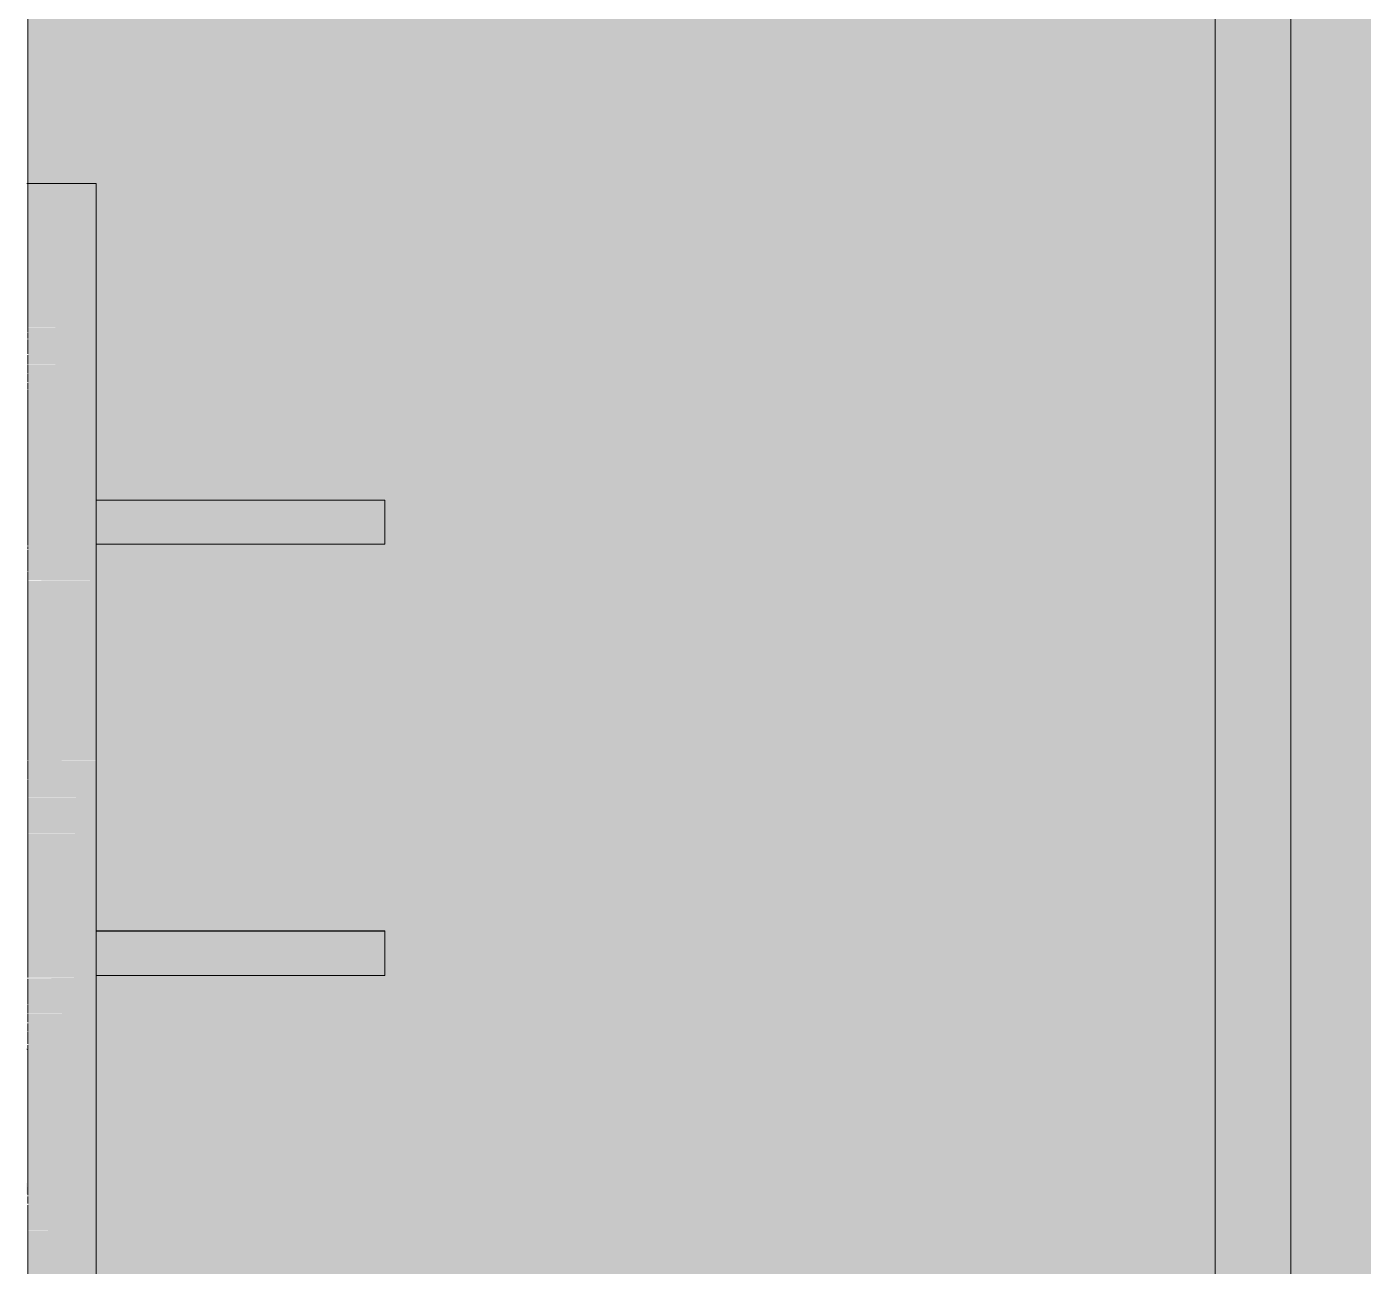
# Model space of a CAD drawing. Header units: millimetres. Extents: x 855 to 84199, y -1987 to 21700.
# Drawn here: x 29187.7 to 29558, y 1940 to 2283.4 of the extents above; entities that cross this region are included whole.
import ezdxf

# ---------------------------------------------------------------- set-up
doc = ezdxf.new("R2010")
doc.units = ezdxf.units.MM
for name, color, linetype, lineweight in [('A-GLAZ', 7, 'Continuous', 9), ('A-WALL-PATT', 7, 'Continuous', 9), ('I-WALL', 7, 'Continuous', 9)]:
    doc.layers.add(name, color=color, linetype=linetype, lineweight=lineweight)
for name, color, linetype, lineweight, true_color in [('I-FURN-10', 7, 'Continuous', 9, 0x888888), ('I-FURN-11', 7, 'Continuous', 9, 0x7f7f7f), ('I-FURN-12', 7, 'Continuous', 9, 0x838383), ('I-FURN-13', 7, 'Continuous', 9, 0x858585), ('I-FURN-2', 7, 'Continuous', 9, 0x949494), ('I-FURN-4', 7, 'Continuous', 9, 0x9e9e9e), ('I-FURN-5', 7, 'Continuous', 9, 0x818181), ('I-FURN-6', 9, 'Continuous', 9, 0x808080), ('I-FURN-7', 7, 'Continuous', 9, 0xc0c0c0), ('I-FURN-8', 7, 'Continuous', 9, 0xacacac), ('I-FURN-9', 7, 'Continuous', 9, 0x8d8d8d)]:
    doc.layers.add(name, color=color, linetype=linetype, lineweight=lineweight, true_color=true_color)
doc.layers.add('I-FURN-3', color=7, linetype='Continuous', lineweight=9, true_color=0x7f7f7f, transparency=0.7)

# ---------------------------------------------------------------- blocks, each defined once
blk = doc.blocks.new('120_Окно_СКБ_2Ст_Фрамуга сверху - 120_Окно_СКБ_2Ст_2300х2500_h_ ДОО-23103760-Развертка 1_60-1')
at = {"layer": 'A-GLAZ'}
h = blk.add_hatch(color=256, dxfattribs=at)
h.paths.add_polyline_path([(102110.93, 500), (103429, 500), (103429, 2980), (101171, 2980), (101171, 500), (102035.04, 500)])
h.paths.add_polyline_path([(103380, 550), (102870, 550), (102870, 2080), (103400, 2080), (103400, 550)])
h.paths.add_polyline_path([(102035.04, 550), (101200, 550), (101200, 2080), (102840, 2080), (102840, 550), (102342.86, 550)])
h.paths.add_polyline_path([(101223.14, 2130), (101220, 2130), (101220, 2930), (103380, 2930), (103380, 2130), (101427.88, 2130)])
blk.add_line((101150, 500), (101150, 3000), dxfattribs=at)
blk = doc.blocks.new('Бизиборд лего - бизиборд 1_21б-32328682-Развертка 1_60-1')
at = {"layer": 'I-FURN-3'}
h = blk.add_hatch(color=256, dxfattribs=at)
h.paths.add_polyline_path([(100840, 500), (100840, 540), (100821, 540), (100821, 500)])
h.paths.add_polyline_path([(100821, 560), (100840, 560), (100840, 600), (100821, 600), (100821, 563.03)])
h.paths.add_polyline_path([(100821, 620), (100840, 620), (100840, 660), (100821, 660), (100821, 627.41)])
h.paths.add_polyline_path([(100821, 680), (100840, 680), (100840, 720), (100821, 719.96), (100821, 683.75)])
h.paths.add_polyline_path([(100823.69, 740), (100840, 740.08), (100840, 780), (100821, 780), (100821, 740), (100823.1, 740)])
h.paths.add_polyline_path([(100824.29, 800), (100840, 800), (100840, 840), (100821, 840), (100821, 800), (100823.1, 800)])
h.paths.add_polyline_path([(100825.47, 860), (100840, 860.19), (100840, 900), (100821, 900), (100821, 860), (100824.29, 860)])
h.paths.add_polyline_path([(100825.47, 920), (100840, 920), (100840, 960), (100821, 960), (100821, 920)])
h.paths.add_polyline_path([(100821, 980), (100840, 980), (100840, 1020), (100821, 1020), (100821, 981.52)])
h.paths.add_polyline_path([(100821, 1040), (100840, 1040), (100840, 1120), (100821, 1120), (100821, 1041.88)])
h.paths.add_polyline_path([(100821, 1140), (100840, 1140), (100840, 1180), (100821, 1180), (100821, 1140.47)])
h.paths.add_polyline_path([(100821, 1200), (100840, 1200), (100840, 1240), (100821, 1240), (100821, 1206.87)])
h.paths.add_polyline_path([(100821, 1260), (100840, 1260), (100840, 1300), (100821, 1300), (100821, 1263.21)])
h.paths.add_polyline_path([(100840, 1320), (100840, 1360), (100821, 1359.78), (100821, 1320), (100839.7, 1320)])
h.paths.add_polyline_path([(100825.47, 1380), (100840, 1380), (100840, 1420), (100821, 1420), (100821, 1380)])
h.paths.add_polyline_path([(100823.1, 1440), (100840, 1440.26), (100840, 1480), (100821, 1480), (100821, 1440), (100822.51, 1440)])
h.paths.add_polyline_path([(100821, 1500), (100840, 1500), (100840, 1540), (100821, 1540), (100821, 1500.62)])
h.paths.add_polyline_path([(100821, 1560), (100840, 1560), (100840, 1600), (100821, 1600), (100821, 1560.98)])
h.paths.add_polyline_path([(100821, 1620), (100840, 1620), (100840, 1700), (100821, 1699.81), (100821, 1621.34)])
h.paths.add_polyline_path([(100821, 1720), (100840, 1720), (100840, 1760), (100821, 1760), (100821, 1721.94)])
h.paths.add_polyline_path([(100821, 1780), (100840, 1780), (100840, 1820), (100821, 1820), (100821, 1782.3)])
h.paths.add_polyline_path([(100821, 1840), (100840, 1840.28), (100840, 1880), (100821, 1880), (100821, 1842.66)])
h.paths.add_polyline_path([(100839.7, 1900), (100840, 1900), (100840, 1940), (100821, 1940), (100821, 1900)])
h.paths.add_polyline_path([(100830.21, 1960), (100840, 1960), (100840, 2000), (100821, 2000), (100821, 1960), (100827.84, 1960)])
h.paths.add_polyline_path([(100821, 2020), (100840, 2020), (100840, 2060), (100821, 2059.96), (100821, 2027.77)])
h.paths.add_polyline_path([(100825.47, 2080), (100840, 2080.08), (100840, 2120), (100821, 2120), (100821, 2080), (100823.1, 2080)])
h.paths.add_polyline_path([(100821, 2140), (100840, 2140.02), (100840, 2180), (100821, 2180), (100821, 2140.44)])
h.paths.add_polyline_path([(100821, 2200), (100840, 2200), (100840, 2240), (100821, 2240), (100821, 2200.8)])
for points in [[(100821, 2190), (100840, 2190), (100840, 2200), (100821, 2199.98), (100821, 2190.74)], [(100821, 2180), (100840, 2180), (100840, 2190), (100821, 2189.87), (100821, 2180.32)], [(100896.62, 2140.02), (100920, 2140.02), (100920, 2152.21), (100840, 2152.21), (100840, 2140.02), (100858.68, 2140.02)], [(100821, 2130), (100840, 2130), (100840, 2140), (100821, 2139.98), (100821, 2132.39)], [(100821, 2120), (100840, 2120), (100840, 2130), (100821, 2129.87), (100821, 2120.32)], [(100821, 2070), (100840, 2070), (100840, 2080), (100821, 2079.98), (100821, 2072.03)], [(100831.4, 2060), (100840, 2060), (100840, 2070), (100821, 2069.87), (100821, 2060), (100830.81, 2060)], [(100840, 2020.58), (100920, 2020.58), (100920, 2032.83), (100840, 2032.83), (100840, 2027.77)], [(100821, 2010), (100840, 2010), (100840, 2020), (100821, 2019.72), (100821, 2011.67)], [(100821, 2000), (100840, 2000), (100840, 2010), (100821, 2009.87), (100821, 2000.32)], [(100820.73, 2000), (100821, 2000), (100820.73, 2000.33)], [(100821, 1950), (100840, 1950), (100840, 1960), (100821, 1959.98), (100821, 1951.31)], [(100821, 1940), (100840, 1940), (100840, 1950), (100821, 1949.87), (100821, 1940.32)]]:
    blk.add_hatch(color=256, dxfattribs=at).paths.add_polyline_path(points)
h = blk.add_hatch(color=256, dxfattribs=at)
h.paths.add_polyline_path([(100820.73, 500), (100821, 500), (100820.73, 514.74)])
h.paths.add_polyline_path([(100820.73, 560), (100821, 560), (100820.73, 563.03)])
h.paths.add_polyline_path([(100820.73, 620), (100821, 620), (100820.73, 627.41)])
h.paths.add_polyline_path([(100820.73, 740), (100821, 740.08), (100820.73, 740.08)])
h.paths.add_polyline_path([(100820.73, 800), (100821, 800), (100820.73, 800.44)])
h.paths.add_polyline_path([(100820.73, 860), (100821, 860), (100820.73, 860.8)])
h.paths.add_polyline_path([(100820.73, 920), (100821, 920), (100820.73, 925.19)])
h.paths.add_polyline_path([(100820.73, 1040), (100821, 1040), (100820.73, 1041.88)])
h.paths.add_polyline_path([(100820.73, 1140), (100821, 1140), (100820.73, 1140.47)])
h.paths.add_polyline_path([(100820.73, 1200), (100821, 1200), (100820.73, 1206.87)])
h.paths.add_polyline_path([(100820.73, 1260), (100821, 1260), (100820.73, 1263.21)])
h.paths.add_polyline_path([(100820.73, 1560), (100821, 1560), (100820.73, 1560.98)])
h.paths.add_polyline_path([(100820.73, 1620), (100821, 1620), (100820.73, 1621.34)])
h.paths.add_polyline_path([(100820.73, 1780), (100821, 1780), (100820.73, 1782.3)])
h.paths.add_polyline_path([(100820.73, 1840), (100821, 1840), (100820.73, 1842.66)])
h.paths.add_polyline_path([(100820.73, 1900), (100821, 1900), (100820.73, 1915.1)])
h.paths.add_polyline_path([(100820.73, 1960), (100821, 1960), (100820.73, 1963.38)])
h.paths.add_polyline_path([(100820.73, 2080), (100821, 2080.08), (100820.73, 2080.08)])
at = {"layer": 'I-FURN-10'}
for p, q in [((100821, 2240), (100840, 2240)), ((100840, 2240), (100821, 2240)), ((100840, 2200), (100840, 2240)), ((100840, 2200), (100840, 2240)), ((100840, 2190), (100840, 2197.07)), ((100840, 2197.07), (100840, 2190)), ((100840, 2190), (100840, 2190)), ((100840, 2152.21), (100840, 2180)), ((100840, 2152.21), (100840, 2180)), ((100840, 2140.02), (100840, 2152.21)), ((100840, 2140.02), (100840, 2152.21)), ((100840, 2130), (100840, 2130)), ((100840, 2130), (100840, 2130)), ((100840, 2080.08), (100840, 2120)), ((100840, 2080.08), (100840, 2120)), ((100840, 2070), (100840, 2070)), ((100840, 2070), (100840, 2070)), ((100840, 2032.94), (100840, 2059.96)), ((100840, 2032.94), (100840, 2059.96)), ((100840, 2020.58), (100840, 2032.94)), ((100840, 2020.58), (100840, 2032.94)), ((100840, 2020.58), (100840, 2032.94)), ((100840, 2020), (100840, 2020.58)), ((100840, 2020), (100840, 2020.58)), ((100840, 2010), (100840, 2017.07)), ((100840, 2017.07), (100840, 2010)), ((100840, 2010), (100840, 2010)), ((100840, 1960), (100840, 2000)), ((100840, 1960), (100840, 2000)), ((100840, 1950), (100840, 1950)), ((100840, 1950), (100840, 1950))]:
    blk.add_line(p, q, dxfattribs=at)
at = {"layer": 'I-FURN-11'}
for p, q in [((100840, 2198.79), (100840, 2200)), ((100840, 2198.79), (100840, 2200)), ((100840, 2198.79), (100840, 2200)), ((100840, 2198.79), (100840, 2200)), ((100840, 2198.79), (100840, 2200)), ((100840, 2198.79), (100840, 2200)), ((100840, 2198.79), (100840, 2200)), ((100840, 2200), (100840, 2199.66)), ((100840, 2199.66), (100840, 2200)), ((100840, 2198.79), (100840, 2200)), ((100840, 2199.66), (100840, 2190)), ((100840, 2190), (100840, 2199.66)), ((100840, 2190), (100840, 2199.66)), ((100840, 2199.66), (100840, 2190)), ((100840, 2199.66), (100840, 2190)), ((100840, 2198.66), (100840, 2199.66)), ((100840, 2190), (100840, 2199.66)), ((100840, 2199.66), (100840, 2192.59)), ((100840, 2199.66), (100840, 2198.66)), ((100840, 2197.07), (100840, 2199.66)), ((100840, 2190), (100840, 2199.66)), ((100840, 2199.66), (100840, 2190)), ((100840, 2199.66), (100840, 2190)), ((100840, 2190), (100840, 2199.66)), ((100840, 2192.75), (100840, 2198.66)), ((100840, 2192.75), (100840, 2198.66)), ((100840, 2190), (100840, 2198.66)), ((100840, 2192.75), (100840, 2198.66)), ((100840, 2192.75), (100840, 2198.66)), ((100840, 2198.66), (100840, 2190)), ((100840, 2190), (100840, 2198.66)), ((100840, 2192.75), (100840, 2198.66)), ((100840, 2190), (100840, 2198.66)), ((100840, 2198.66), (100840, 2192.59)), ((100840, 2190), (100840, 2198.66)), ((100840, 2198.66), (100840, 2192.59)), ((100840, 2198.66), (100840, 2192.59)), ((100840, 2190), (100840, 2198.66)), ((100840, 2192.75), (100840, 2198.66)), ((100840, 2192.75), (100840, 2198.66)), ((100840, 2198.66), (100840, 2197.07)), ((100840, 2192.75), (100840, 2198.66)), ((100840, 2197.07), (100840, 2190)), ((100840, 2190), (100840, 2197.07)), ((100840, 2197.07), (100840, 2192.59)), ((100840, 2195), (100840, 2197.07)), ((100840, 2190), (100840, 2195)), ((100840, 2182.93), (100840, 2192.59)), ((100840, 2190), (100840, 2192.59)), ((100840, 2192.59), (100840, 2190)), ((100840, 2182.93), (100840, 2192.59)), ((100840, 2190), (100840, 2192.59)), ((100840, 2192.59), (100840, 2190)), ((100840, 2182.93), (100840, 2192.59)), ((100840, 2182.93), (100840, 2192.59)), ((100840, 2192.59), (100840, 2190)), ((100840, 2192.59), (100840, 2190)), ((100840, 2190), (100840, 2192.59)), ((100840, 2182.93), (100840, 2192.59)), ((100840, 2192.59), (100840, 2190)), ((100840, 2192.59), (100840, 2190)), ((100840, 2192.59), (100840, 2190)), ((100840, 2190), (100840, 2192.59)), ((100840, 2192.59), (100840, 2190)), ((100840, 2182.93), (100840, 2192.59)), ((100840, 2182.93), (100840, 2192.59)), ((100840, 2192.59), (100840, 2190)), ((100840, 2190), (100840, 2192.59)), ((100840, 2192.59), (100840, 2190)), ((100840, 2182.93), (100840, 2192.59)), ((100840, 2190), (100840, 2190)), ((100840, 2190), (100840, 2190)), ((100840, 2187.41), (100840, 2190)), ((100840, 2190), (100840, 2187.41)), ((100840, 2190), (100840, 2190)), ((100840, 2187.41), (100840, 2190)), ((100840, 2190), (100840, 2187.41)), ((100840, 2190), (100840, 2190)), ((100840, 2190), (100840, 2187.41)), ((100840, 2187.41), (100840, 2190)), ((100840, 2190), (100840, 2190)), ((100840, 2190), (100840, 2190)), ((100840, 2190), (100840, 2190)), ((100840, 2190), (100840, 2190)), ((100840, 2190), (100840, 2185)), ((100840, 2185), (100840, 2190)), ((100840, 2190), (100840, 2190)), ((100840, 2190), (100840, 2190)), ((100840, 2190), (100840, 2190)), ((100840, 2190), (100840, 2190)), ((100840, 2190), (100840, 2182.93)), ((100840, 2182.93), (100840, 2190)), ((100840, 2190), (100840, 2190)), ((100840, 2190), (100840, 2190)), ((100840, 2190), (100840, 2190)), ((100840, 2190), (100840, 2190)), ((100840, 2181.34), (100840, 2190)), ((100840, 2190), (100840, 2181.34)), ((100840, 2190), (100840, 2190)), ((100840, 2190), (100840, 2190)), ((100840, 2190), (100840, 2190)), ((100840, 2190), (100840, 2190)), ((100840, 2182.93), (100840, 2190)), ((100840, 2190), (100840, 2187.41)), ((100840, 2190), (100840, 2187.41)), ((100840, 2187.41), (100840, 2190)), ((100840, 2190), (100840, 2190)), ((100840, 2190), (100840, 2180.34)), ((100840, 2180.34), (100840, 2190)), ((100840, 2190), (100840, 2190)), ((100840, 2190), (100840, 2190)), ((100840, 2190), (100840, 2190)), ((100840, 2180.34), (100840, 2190)), ((100840, 2190), (100840, 2180.34)), ((100840, 2190), (100840, 2190)), ((100840, 2190), (100840, 2190)), ((100840, 2190), (100840, 2190)), ((100840, 2190), (100840, 2190)), ((100840, 2190), (100840, 2190)), ((100840, 2190), (100840, 2181.34)), ((100840, 2181.34), (100840, 2190)), ((100840, 2190), (100840, 2190)), ((100840, 2190), (100840, 2190)), ((100840, 2190), (100840, 2182.93)), ((100840, 2182.93), (100840, 2190)), ((100840, 2190), (100840, 2190)), ((100840, 2190), (100840, 2190)), ((100840, 2190), (100840, 2190)), ((100840, 2190), (100840, 2190)), ((100840, 2190), (100840, 2190)), ((100840, 2180), (100840, 2190)), ((100840, 2190), (100840, 2180)), ((100840, 2190), (100840, 2190)), ((100840, 2190), (100840, 2190)), ((100840, 2190), (100840, 2190)), ((100840, 2180.34), (100840, 2190)), ((100840, 2190), (100840, 2180)), ((100840, 2190), (100840, 2190)), ((100840, 2190), (100840, 2181.34)), ((100840, 2181.34), (100840, 2190)), ((100840, 2190), (100840, 2190)), ((100840, 2190), (100840, 2190)), ((100840, 2190), (100840, 2185)), ((100840, 2181.34), (100840, 2190)), ((100840, 2190), (100840, 2190)), ((100840, 2190), (100840, 2185)), ((100840, 2185), (100840, 2190)), ((100840, 2190), (100840, 2181.34)), ((100840, 2181.34), (100840, 2190)), ((100840, 2190), (100840, 2190)), ((100840, 2190), (100840, 2190)), ((100840, 2187.41), (100840, 2182.93)), ((100840, 2185), (100840, 2181.34)), ((100840, 2180), (100840, 2182.69)), ((100840, 2180), (100840, 2182.69)), ((100840, 2180), (100840, 2182.69)), ((100840, 2180), (100840, 2182.69)), ((100840, 2180), (100840, 2182.69)), ((100840, 2180), (100840, 2182.69)), ((100840, 2180), (100840, 2182.69)), ((100840, 2180), (100840, 2182.69)), ((100840, 2180), (100840, 2180.34)), ((100840, 2139.66), (100840, 2140)), ((100840, 2139.66), (100840, 2140)), ((100840, 2140), (100840, 2132.59)), ((100840, 2139.66), (100840, 2140)), ((100840, 2139.66), (100840, 2140)), ((100840, 2139.66), (100840, 2140)), ((100840, 2139.66), (100840, 2140)), ((100840, 2139.66), (100840, 2140)), ((100840, 2139.66), (100840, 2140)), ((100840, 2139.66), (100840, 2140)), ((100840, 2139.66), (100840, 2130)), ((100840, 2130), (100840, 2139.66)), ((100840, 2138.66), (100840, 2139.66)), ((100840, 2139.66), (100840, 2130)), ((100840, 2130), (100840, 2139.66)), ((100840, 2139.66), (100840, 2137.07)), ((100840, 2130), (100840, 2139.66)), ((100840, 2130), (100840, 2139.66)), ((100840, 2139.66), (100840, 2130)), ((100840, 2138.66), (100840, 2139.44)), ((100840, 2138.66), (100840, 2139.44)), ((100840, 2138.66), (100840, 2139.44)), ((100840, 2138.66), (100840, 2139.44)), ((100840, 2138.66), (100840, 2139.44)), ((100840, 2138.66), (100840, 2139.44)), ((100840, 2138.66), (100840, 2139.44)), ((100840, 2138.66), (100840, 2139.44)), ((100840, 2138.66), (100840, 2130)), ((100840, 2130), (100840, 2138.66)), ((100840, 2130), (100840, 2138.66)), ((100840, 2138.66), (100840, 2130)), ((100840, 2130), (100840, 2138.66)), ((100840, 2130), (100840, 2138.66)), ((100840, 2138.66), (100840, 2130)), ((100840, 2138.66), (100840, 2137.07)), ((100840, 2130), (100840, 2138.66)), ((100840, 2132.59), (100840, 2138.43)), ((100840, 2132.59), (100840, 2138.43)), ((100840, 2132.59), (100840, 2138.43)), ((100840, 2132.59), (100840, 2138.43)), ((100840, 2132.59), (100840, 2138.43)), ((100840, 2132.59), (100840, 2138.43)), ((100840, 2132.59), (100840, 2138.43)), ((100840, 2132.59), (100840, 2138.43)), ((100840, 2137.07), (100840, 2135)), ((100840, 2137.07), (100840, 2132.59)), ((100840, 2130), (100840, 2135)), ((100840, 2135), (100840, 2132.59)), ((100840, 2135), (100840, 2130)), ((100840, 2130), (100840, 2135)), ((100840, 2135), (100840, 2130)), ((100840, 2132.59), (100840, 2135)), ((100840, 2135), (100840, 2130)), ((100840, 2132.59), (100840, 2130)), ((100840, 2132.59), (100840, 2130)), ((100840, 2130), (100840, 2132.59)), ((100840, 2132.59), (100840, 2130)), ((100840, 2130), (100840, 2132.59)), ((100840, 2132.59), (100840, 2130)), ((100840, 2132.59), (100840, 2130)), ((100840, 2130), (100840, 2132.59)), ((100840, 2120.34), (100840, 2132.39)), ((100840, 2120.34), (100840, 2132.39)), ((100840, 2120.34), (100840, 2132.39)), ((100840, 2120.34), (100840, 2132.39)), ((100840, 2120.34), (100840, 2132.39)), ((100840, 2120.34), (100840, 2132.39)), ((100840, 2120.34), (100840, 2132.39)), ((100840, 2120.34), (100840, 2132.39)), ((100840, 2130), (100840, 2130)), ((100840, 2130), (100840, 2130)), ((100840, 2125), (100840, 2130)), ((100840, 2130), (100840, 2125)), ((100840, 2130), (100840, 2130)), ((100840, 2130), (100840, 2127.41)), ((100840, 2127.41), (100840, 2130)), ((100840, 2130), (100840, 2130)), ((100840, 2121.34), (100840, 2130)), ((100840, 2130), (100840, 2121.34)), ((100840, 2130), (100840, 2130)), ((100840, 2130), (100840, 2130)), ((100840, 2130), (100840, 2130)), ((100840, 2130), (100840, 2130)), ((100840, 2130), (100840, 2127.41)), ((100840, 2127.41), (100840, 2130)), ((100840, 2130), (100840, 2130)), ((100840, 2130), (100840, 2130)), ((100840, 2120.34), (100840, 2130)), ((100840, 2130), (100840, 2127.41)), ((100840, 2130), (100840, 2130)), ((100840, 2130), (100840, 2130)), ((100840, 2130), (100840, 2127.41)), ((100840, 2127.41), (100840, 2130)), ((100840, 2130), (100840, 2130)), ((100840, 2130), (100840, 2120.34)), ((100840, 2120.34), (100840, 2130)), ((100840, 2130), (100840, 2130)), ((100840, 2121.34), (100840, 2130)), ((100840, 2130), (100840, 2121.34)), ((100840, 2130), (100840, 2130)), ((100840, 2130), (100840, 2130)), ((100840, 2130), (100840, 2130)), ((100840, 2121.34), (100840, 2130)), ((100840, 2130), (100840, 2121.34)), ((100840, 2130), (100840, 2130)), ((100840, 2130), (100840, 2130)), ((100840, 2127.41), (100840, 2130)), ((100840, 2130), (100840, 2127.41)), ((100840, 2130), (100840, 2120.34)), ((100840, 2120.34), (100840, 2130)), ((100840, 2130), (100840, 2130)), ((100840, 2130), (100840, 2130)), ((100840, 2130), (100840, 2130)), ((100840, 2130), (100840, 2130)), ((100840, 2130), (100840, 2130)), ((100840, 2130), (100840, 2130)), ((100840, 2130), (100840, 2130)), ((100840, 2130), (100840, 2130)), ((100840, 2130), (100840, 2130)), ((100840, 2130), (100840, 2130)), ((100840, 2120.34), (100840, 2130)), ((100840, 2130), (100840, 2125)), ((100840, 2130), (100840, 2121.34)), ((100840, 2121.34), (100840, 2130)), ((100840, 2130), (100840, 2130)), ((100840, 2130), (100840, 2130)), ((100840, 2130), (100840, 2130)), ((100840, 2120), (100840, 2130)), ((100840, 2130), (100840, 2120)), ((100840, 2130), (100840, 2130)), ((100840, 2130), (100840, 2130)), ((100840, 2130), (100840, 2130)), ((100840, 2130), (100840, 2130)), ((100840, 2130), (100840, 2130)), ((100840, 2130), (100840, 2130)), ((100840, 2130), (100840, 2130)), ((100840, 2130), (100840, 2130)), ((100840, 2130), (100840, 2130)), ((100840, 2130), (100840, 2130)), ((100840, 2130), (100840, 2130)), ((100840, 2130), (100840, 2130)), ((100840, 2125), (100840, 2130)), ((100840, 2130), (100840, 2125)), ((100840, 2130), (100840, 2130)), ((100840, 2130), (100840, 2127.41)), ((100840, 2127.41), (100840, 2130)), ((100840, 2130), (100840, 2122.93)), ((100840, 2122.93), (100840, 2130)), ((100840, 2130), (100840, 2130)), ((100840, 2130), (100840, 2130)), ((100840, 2130), (100840, 2122.93)), ((100840, 2122.93), (100840, 2130)), ((100840, 2130), (100840, 2130)), ((100840, 2127.41), (100840, 2122.93)), ((100840, 2127.41), (100840, 2127.41)), ((100840, 2125), (100840, 2121.34)), ((100840, 2122.93), (100840, 2121.34)), ((100840, 2121.34), (100840, 2120.34)), ((100840, 2121.34), (100840, 2120.34)), ((100840, 2120), (100840, 2120.32)), ((100840, 2120), (100840, 2120.32)), ((100840, 2120), (100840, 2120.32)), ((100840, 2120), (100840, 2120.32)), ((100840, 2120), (100840, 2120.32)), ((100840, 2120), (100840, 2120.32)), ((100840, 2120), (100840, 2120.32)), ((100840, 2120), (100840, 2120.32)), ((100840, 2060), (100840, 2080)), ((100840, 2060), (100840, 2080)), ((100840, 2060), (100840, 2080)), ((100840, 2060), (100840, 2080)), ((100840, 2060), (100840, 2080)), ((100840, 2080), (100840, 2070)), ((100840, 2070), (100840, 2080)), ((100840, 2060), (100840, 2080)), ((100840, 2060), (100840, 2080)), ((100840, 2060), (100840, 2080)), ((100840, 2070), (100840, 2079.66)), ((100840, 2079.66), (100840, 2070)), ((100840, 2079.66), (100840, 2070)), ((100840, 2078.66), (100840, 2079.66)), ((100840, 2079.66), (100840, 2070)), ((100840, 2070), (100840, 2079.66)), ((100840, 2078.66), (100840, 2070)), ((100840, 2070), (100840, 2078.66)), ((100840, 2078.66), (100840, 2077.07)), ((100840, 2070), (100840, 2078.66)), ((100840, 2077.07), (100840, 2078.66)), ((100840, 2070), (100840, 2077.07)), ((100840, 2077.07), (100840, 2072.59)), ((100840, 2077.07), (100840, 2070)), ((100840, 2070), (100840, 2077.07)), ((100840, 2077.07), (100840, 2070)), ((100840, 2070), (100840, 2077.07)), ((100840, 2070), (100840, 2077.07)), ((100840, 2077.07), (100840, 2070)), ((100840, 2077.07), (100840, 2070)), ((100840, 2070), (100840, 2077.07)), ((100840, 2072.59), (100840, 2070)), ((100840, 2070), (100840, 2072.59)), ((100840, 2072.59), (100840, 2070)), ((100840, 2072.59), (100840, 2070)), ((100840, 2070), (100840, 2072.59)), ((100840, 2070), (100840, 2070)), ((100840, 2070), (100840, 2070)), ((100840, 2070), (100840, 2070)), ((100840, 2070), (100840, 2070)), ((100840, 2070), (100840, 2070)), ((100840, 2070), (100840, 2070)), ((100840, 2061.34), (100840, 2070)), ((100840, 2070), (100840, 2065)), ((100840, 2070), (100840, 2070)), ((100840, 2070), (100840, 2070)), ((100840, 2070), (100840, 2070)), ((100840, 2070), (100840, 2061.34)), ((100840, 2061.34), (100840, 2070)), ((100840, 2070), (100840, 2070)), ((100840, 2070), (100840, 2067.41)), ((100840, 2065), (100840, 2070)), ((100840, 2070), (100840, 2070)), ((100840, 2070), (100840, 2070)), ((100840, 2070), (100840, 2070)), ((100840, 2070), (100840, 2067.41)), ((100840, 2065), (100840, 2070)), ((100840, 2070), (100840, 2065)), ((100840, 2065), (100840, 2070)), ((100840, 2070), (100840, 2070)), ((100840, 2067.41), (100840, 2070)), ((100840, 2070), (100840, 2067.41)), ((100840, 2070), (100840, 2070)), ((100840, 2070), (100840, 2070)), ((100840, 2065), (100840, 2070)), ((100840, 2070), (100840, 2067.41)), ((100840, 2070), (100840, 2067.41)), ((100840, 2067.41), (100840, 2070)), ((100840, 2070), (100840, 2070)), ((100840, 2070), (100840, 2070)), ((100840, 2070), (100840, 2070)), ((100840, 2070), (100840, 2067.41)), ((100840, 2062.93), (100840, 2070)), ((100840, 2070), (100840, 2070)), ((100840, 2070), (100840, 2070)), ((100840, 2070), (100840, 2070)), ((100840, 2070), (100840, 2070)), ((100840, 2070), (100840, 2067.41)), ((100840, 2067.41), (100840, 2070)), ((100840, 2070), (100840, 2070)), ((100840, 2070), (100840, 2070)), ((100840, 2070), (100840, 2070)), ((100840, 2060.34), (100840, 2070)), ((100840, 2070), (100840, 2060.34)), ((100840, 2070), (100840, 2070)), ((100840, 2070), (100840, 2070)), ((100840, 2070), (100840, 2062.93)), ((100840, 2062.93), (100840, 2070)), ((100840, 2070), (100840, 2070)), ((100840, 2060), (100840, 2070)), ((100840, 2070), (100840, 2060.34)), ((100840, 2070), (100840, 2070)), ((100840, 2070), (100840, 2070)), ((100840, 2070), (100840, 2070)), ((100840, 2070), (100840, 2070)), ((100840, 2070), (100840, 2070)), ((100840, 2062.93), (100840, 2070)), ((100840, 2070), (100840, 2062.93)), ((100840, 2070), (100840, 2070)), ((100840, 2070), (100840, 2070)), ((100840, 2070), (100840, 2070)), ((100840, 2067.41), (100840, 2070)), ((100840, 2070), (100840, 2067.41)), ((100840, 2070), (100840, 2070)), ((100840, 2070), (100840, 2070)), ((100840, 2070), (100840, 2070)), ((100840, 2070), (100840, 2070)), ((100840, 2070), (100840, 2070)), ((100840, 2070), (100840, 2070)), ((100840, 2070), (100840, 2070)), ((100840, 2070), (100840, 2070)), ((100840, 2062.93), (100840, 2070)), ((100840, 2070), (100840, 2062.93)), ((100840, 2070), (100840, 2070)), ((100840, 2070), (100840, 2070)), ((100840, 2070), (100840, 2070)), ((100840, 2070), (100840, 2070)), ((100840, 2070), (100840, 2070)), ((100840, 2070), (100840, 2070)), ((100840, 2070), (100840, 2070)), ((100840, 2067.41), (100840, 2065)), ((100840, 2067.41), (100840, 2065)), ((100840, 2067.41), (100840, 2065)), ((100840, 2067.41), (100840, 2062.93)), ((100840, 2065), (100840, 2061.34)), ((100840, 2065), (100840, 2060)), ((100840, 2060.34), (100840, 2065)), ((100840, 2060), (100840, 2060.34)), ((100840, 2060.34), (100840, 2060)), ((100840, 2020), (100840, 2017.07)), ((100840, 2017.07), (100840, 2020)), ((100840, 2020), (100840, 2010)), ((100840, 2010), (100840, 2020)), ((100840, 2007.65), (100840, 2019.66)), ((100840, 2019.66), (100840, 2010)), ((100840, 2010), (100840, 2019.66)), ((100840, 2007.65), (100840, 2019.66)), ((100840, 2007.65), (100840, 2019.66)), ((100840, 2007.65), (100840, 2019.66)), ((100840, 2019.66), (100840, 2010)), ((100840, 2010), (100840, 2019.66)), ((100840, 2007.65), (100840, 2019.66)), ((100840, 2019.66), (100840, 2010)), ((100840, 2010), (100840, 2019.66)), ((100840, 2019.66), (100840, 2010)), ((100840, 2017.07), (100840, 2019.66)), ((100840, 2010), (100840, 2019.66)), ((100840, 2019.66), (100840, 2010)), ((100840, 2007.65), (100840, 2019.66)), ((100840, 2007.65), (100840, 2019.66)), ((100840, 2019.66), (100840, 2010)), ((100840, 2010), (100840, 2019.66)), ((100840, 2019.66), (100840, 2010)), ((100840, 2010), (100840, 2019.66)), ((100840, 2007.65), (100840, 2019.66)), ((100840, 2010), (100840, 2018.66)), ((100840, 2018.66), (100840, 2010)), ((100840, 2010), (100840, 2017.07)), ((100840, 2017.07), (100840, 2010)), ((100840, 2010), (100840, 2017.07)), ((100840, 2017.07), (100840, 2010)), ((100840, 2010), (100840, 2017.07)), ((100840, 2010), (100840, 2015)), ((100840, 2015), (100840, 2010)), ((100840, 2012.59), (100840, 2010)), ((100840, 2010), (100840, 2012.59)), ((100840, 2012.59), (100840, 2010)), ((100840, 2010), (100840, 2012.59)), ((100840, 2010), (100840, 2012.59)), ((100840, 2012.59), (100840, 2010)), ((100840, 2010), (100840, 2012.59)), ((100840, 2012.59), (100840, 2010)), ((100840, 2010), (100840, 2010)), ((100840, 2010), (100840, 2010)), ((100840, 2010), (100840, 2010)), ((100840, 2010), (100840, 2010)), ((100840, 2010), (100840, 2005)), ((100840, 2000), (100840, 2010)), ((100840, 2010), (100840, 2010)), ((100840, 2010), (100840, 2010)), ((100840, 2010), (100840, 2010)), ((100840, 2010), (100840, 2010)), ((100840, 2010), (100840, 2010)), ((100840, 2010), (100840, 2010)), ((100840, 2010), (100840, 2010)), ((100840, 2007.41), (100840, 2010)), ((100840, 2010), (100840, 2007.41)), ((100840, 2010), (100840, 2007.41)), ((100840, 2007.41), (100840, 2010)), ((100840, 2010), (100840, 2010)), ((100840, 2007.41), (100840, 2010)), ((100840, 2010), (100840, 2007.41)), ((100840, 2010), (100840, 2010)), ((100840, 2010), (100840, 2010)), ((100840, 2010), (100840, 2010)), ((100840, 2010), (100840, 2010)), ((100840, 2010), (100840, 2010)), ((100840, 2000), (100840, 2010)), ((100840, 2010), (100840, 2007.41)), ((100840, 2010), (100840, 2010)), ((100840, 2010), (100840, 2010)), ((100840, 2010), (100840, 2010)), ((100840, 2010), (100840, 2010)), ((100840, 2010), (100840, 2002.93)), ((100840, 2002.93), (100840, 2010)), ((100840, 2010), (100840, 2010)), ((100840, 2010), (100840, 2007.41)), ((100840, 2007.41), (100840, 2010)), ((100840, 2010), (100840, 2010)), ((100840, 2010), (100840, 2000.34)), ((100840, 2000.34), (100840, 2010)), ((100840, 2010), (100840, 2010)), ((100840, 2010), (100840, 2010)), ((100840, 2010), (100840, 2010)), ((100840, 2010), (100840, 2000.34)), ((100840, 2000.34), (100840, 2010)), ((100840, 2010), (100840, 2010)), ((100840, 2010), (100840, 2010)), ((100840, 2010), (100840, 2010)), ((100840, 2010), (100840, 2010)), ((100840, 2010), (100840, 2010)), ((100840, 2010), (100840, 2010)), ((100840, 2010), (100840, 2010)), ((100840, 2010), (100840, 2010)), ((100840, 2010), (100840, 2010)), ((100840, 2010), (100840, 2010)), ((100840, 2010), (100840, 2010)), ((100840, 2010), (100840, 2000.34)), ((100840, 2000.34), (100840, 2010)), ((100840, 2010), (100840, 2010)), ((100840, 2010), (100840, 2001.34)), ((100840, 2001.34), (100840, 2010)), ((100840, 2010), (100840, 2010)), ((100840, 2010), (100840, 2010)), ((100840, 2010), (100840, 2010)), ((100840, 2000.34), (100840, 2010)), ((100840, 2010), (100840, 2000.34)), ((100840, 2010), (100840, 2010)), ((100840, 2010), (100840, 2010)), ((100840, 2010), (100840, 2010)), ((100840, 2010), (100840, 2010)), ((100840, 2010), (100840, 2010)), ((100840, 2010), (100840, 2002.93)), ((100840, 2001.34), (100840, 2010)), ((100840, 2010), (100840, 2010)), ((100840, 2010), (100840, 2005)), ((100840, 2005), (100840, 2010)), ((100840, 2010), (100840, 2010)), ((100840, 2010), (100840, 2010)), ((100840, 2010), (100840, 2010)), ((100840, 2001.61), (100840, 2007.41)), ((100840, 2001.61), (100840, 2007.41)), ((100840, 2007.41), (100840, 2000)), ((100840, 2001.61), (100840, 2007.41)), ((100840, 2001.61), (100840, 2007.41)), ((100840, 2001.61), (100840, 2007.41)), ((100840, 2001.61), (100840, 2007.41)), ((100840, 2001.61), (100840, 2007.41)), ((100840, 2001.61), (100840, 2007.41)), ((100840, 2005), (100840, 2000)), ((100840, 2002.93), (100840, 2001.34)), ((100840, 2000), (100840, 2001.34)), ((100840, 2000), (100840, 2001.34)), ((100840, 2000), (100840, 2001.34)), ((100840, 2000), (100840, 2001.34)), ((100840, 2000), (100840, 2001.34)), ((100840, 2000), (100840, 2001.34)), ((100840, 2000), (100840, 2001.34)), ((100840, 2000), (100840, 2001.34)), ((100840, 1957.35), (100840, 1960)), ((100840, 1957.35), (100840, 1960)), ((100840, 1950), (100840, 1960)), ((100840, 1960), (100840, 1959.66)), ((100840, 1957.35), (100840, 1960)), ((100840, 1957.35), (100840, 1960)), ((100840, 1957.35), (100840, 1960)), ((100840, 1960), (100840, 1950)), ((100840, 1950), (100840, 1960)), ((100840, 1957.35), (100840, 1960)), ((100840, 1957.35), (100840, 1960)), ((100840, 1957.35), (100840, 1960)), ((100840, 1959.66), (100840, 1950)), ((100840, 1950), (100840, 1959.66)), ((100840, 1959.66), (100840, 1958.66)), ((100840, 1950), (100840, 1959.66)), ((100840, 1959.66), (100840, 1950)), ((100840, 1950), (100840, 1959.66)), ((100840, 1959.66), (100840, 1955)), ((100840, 1950), (100840, 1959.66)), ((100840, 1959.66), (100840, 1950)), ((100840, 1950), (100840, 1959.66)), ((100840, 1959.66), (100840, 1950)), ((100840, 1959.66), (100840, 1950)), ((100840, 1950), (100840, 1959.66)), ((100840, 1950), (100840, 1959.66)), ((100840, 1959.66), (100840, 1957.07)), ((100840, 1950), (100840, 1959.66)), ((100840, 1959.66), (100840, 1950)), ((100840, 1958.66), (100840, 1957.07)), ((100840, 1950), (100840, 1958.66)), ((100840, 1958.66), (100840, 1950)), ((100840, 1950), (100840, 1958.66)), ((100840, 1958.66), (100840, 1950)), ((100840, 1958.66), (100840, 1950)), ((100840, 1950), (100840, 1958.66)), ((100840, 1947.41), (100840, 1957.07)), ((100840, 1950), (100840, 1957.07)), ((100840, 1957.07), (100840, 1950)), ((100840, 1950), (100840, 1957.07)), ((100840, 1957.07), (100840, 1950)), ((100840, 1957.07), (100840, 1950)), ((100840, 1947.41), (100840, 1957.07)), ((100840, 1947.41), (100840, 1957.07)), ((100840, 1947.41), (100840, 1957.07)), ((100840, 1947.41), (100840, 1957.07)), ((100840, 1947.41), (100840, 1957.07)), ((100840, 1947.41), (100840, 1957.07)), ((100840, 1957.07), (100840, 1950)), ((100840, 1947.41), (100840, 1957.07)), ((100840, 1955), (100840, 1950)), ((100840, 1955), (100840, 1950)), ((100840, 1950), (100840, 1955)), ((100840, 1952.59), (100840, 1950)), ((100840, 1950), (100840, 1952.59)), ((100840, 1950), (100840, 1950)), ((100840, 1950), (100840, 1950)), ((100840, 1950), (100840, 1950)), ((100840, 1950), (100840, 1947.41)), ((100840, 1947.41), (100840, 1950)), ((100840, 1942.93), (100840, 1950)), ((100840, 1950), (100840, 1945)), ((100840, 1950), (100840, 1950)), ((100840, 1947.41), (100840, 1950)), ((100840, 1950), (100840, 1947.41)), ((100840, 1950), (100840, 1950)), ((100840, 1950), (100840, 1950)), ((100840, 1950), (100840, 1950)), ((100840, 1950), (100840, 1950)), ((100840, 1950), (100840, 1950)), ((100840, 1940.34), (100840, 1950)), ((100840, 1950), (100840, 1947.41)), ((100840, 1950), (100840, 1950)), ((100840, 1950), (100840, 1940.34)), ((100840, 1940.34), (100840, 1950)), ((100840, 1950), (100840, 1950)), ((100840, 1947.41), (100840, 1950)), ((100840, 1950), (100840, 1947.41)), ((100840, 1950), (100840, 1950)), ((100840, 1950), (100840, 1947.41)), ((100840, 1947.41), (100840, 1950)), ((100840, 1950), (100840, 1950)), ((100840, 1945), (100840, 1950)), ((100840, 1950), (100840, 1945)), ((100840, 1950), (100840, 1950)), ((100840, 1950), (100840, 1941.34)), ((100840, 1941.34), (100840, 1950)), ((100840, 1947.41), (100840, 1950)), ((100840, 1950), (100840, 1947.41)), ((100840, 1950), (100840, 1950)), ((100840, 1950), (100840, 1950)), ((100840, 1950), (100840, 1950)), ((100840, 1950), (100840, 1950)), ((100840, 1950), (100840, 1950)), ((100840, 1950), (100840, 1950)), ((100840, 1950), (100840, 1940.34)), ((100840, 1940.34), (100840, 1950)), ((100840, 1950), (100840, 1950)), ((100840, 1950), (100840, 1950)), ((100840, 1950), (100840, 1950)), ((100840, 1950), (100840, 1940.34)), ((100840, 1940.34), (100840, 1950)), ((100840, 1950), (100840, 1950)), ((100840, 1950), (100840, 1950)), ((100840, 1950), (100840, 1950)), ((100840, 1950), (100840, 1950)), ((100840, 1950), (100840, 1950)), ((100840, 1950), (100840, 1950)), ((100840, 1950), (100840, 1950)), ((100840, 1950), (100840, 1950)), ((100840, 1950), (100840, 1950)), ((100840, 1950), (100840, 1950)), ((100840, 1950), (100840, 1950)), ((100840, 1950), (100840, 1941.34)), ((100840, 1941.34), (100840, 1950)), ((100840, 1950), (100840, 1950)), ((100840, 1950), (100840, 1950)), ((100840, 1950), (100840, 1950)), ((100840, 1950), (100840, 1950)), ((100840, 1950), (100840, 1950)), ((100840, 1950), (100840, 1950)), ((100840, 1950), (100840, 1950)), ((100840, 1950), (100840, 1950)), ((100840, 1950), (100840, 1950)), ((100840, 1950), (100840, 1947.41)), ((100840, 1945), (100840, 1950)), ((100840, 1950), (100840, 1950)), ((100840, 1950), (100840, 1950)), ((100840, 1950), (100840, 1950)), ((100840, 1950), (100840, 1950)), ((100840, 1950), (100840, 1950)), ((100840, 1950), (100840, 1950)), ((100840, 1947.41), (100840, 1940.34)), ((100840, 1947.41), (100840, 1945)), ((100840, 1941.34), (100840, 1947.29)), ((100840, 1941.34), (100840, 1947.29)), ((100840, 1941.34), (100840, 1947.29)), ((100840, 1941.34), (100840, 1947.29)), ((100840, 1941.34), (100840, 1947.29)), ((100840, 1941.34), (100840, 1947.29)), ((100840, 1941.34), (100840, 1947.29)), ((100840, 1941.34), (100840, 1947.29)), ((100840, 1945), (100840, 1942.93)), ((100840, 1940), (100840, 1941.25)), ((100840, 1940), (100840, 1941.25)), ((100840, 1940), (100840, 1941.25)), ((100840, 1940), (100840, 1941.25)), ((100840, 1940), (100840, 1941.25)), ((100840, 1940), (100840, 1941.25)), ((100840, 1940), (100840, 1941.25)), ((100840, 1940), (100840, 1941.25))]:
    blk.add_line(p, q, dxfattribs=at)
at = {"layer": 'I-FURN-12'}
for p, q in [((100840, 2190), (100840, 2197.07)), ((100840, 2197.07), (100840, 2190)), ((100840, 2190), (100840, 2187.41)), ((100840, 2181.34), (100840, 2190)), ((100840, 2187.41), (100840, 2181.34)), ((100840, 2140.02), (100840, 2152.21)), ((100840, 2140.02), (100840, 2152.21)), ((100840, 2140.02), (100840, 2152.21)), ((100840, 2130), (100840, 2137.07)), ((100840, 2137.07), (100840, 2137.07)), ((100840, 2137.07), (100840, 2130)), ((100840, 2130), (100840, 2127.41)), ((100840, 2121.34), (100840, 2130)), ((100840, 2127.41), (100840, 2121.34)), ((100840, 2070), (100840, 2077.07)), ((100840, 2077.07), (100840, 2070)), ((100840, 2070), (100840, 2061.34)), ((100840, 2060.34), (100840, 2070)), ((100840, 2061.34), (100840, 2060.34)), ((100840, 2020.58), (100840, 2032.83)), ((100840, 2020.58), (100840, 2032.83)), ((100840, 2020.58), (100840, 2032.83)), ((100840, 2010), (100840, 2019.66)), ((100840, 2019.66), (100840, 2017.07)), ((100840, 2017.07), (100840, 2010)), ((100840, 2010), (100840, 2010)), ((100840, 1950), (100840, 1957.07)), ((100840, 1957.07), (100840, 1957.07)), ((100840, 1957.07), (100840, 1950)), ((100840, 1950), (100840, 1950))]:
    blk.add_line(p, q, dxfattribs=at)
at = {"layer": 'I-FURN-13'}
for p, q in [((100840, 2190), (100840, 2190)), ((100840, 2190), (100840, 2190)), ((100840, 2152.21), (100840, 2140.02)), ((100840, 2130), (100840, 2130)), ((100840, 2130), (100840, 2130)), ((100840, 2060), (100840, 2070)), ((100840, 2070), (100840, 2060)), ((100840, 2070), (100840, 2070)), ((100840, 2032.83), (100840, 2020.58)), ((100840, 2010), (100840, 2010)), ((100840, 2010), (100840, 2010)), ((100840, 1958.66), (100840, 1959.66)), ((100840, 1959.66), (100840, 1950)), ((100840, 1950), (100840, 1958.66)), ((100840, 1945), (100840, 1950)), ((100840, 1950), (100840, 1945))]:
    blk.add_line(p, q, dxfattribs=at)
at = {"layer": 'I-FURN-2'}
for p, q in [((100820.73, 2240), (100840, 2240)), ((100840, 2240), (100820.73, 2240)), ((100840, 2200), (100840, 2240)), ((100840, 2200), (100840, 2240)), ((100840, 2190), (100840, 2182.93)), ((100840, 2187.41), (100840, 2190)), ((100840, 2190), (100840, 2190)), ((100840, 2182.93), (100840, 2187.41)), ((100840, 2152.21), (100840, 2180)), ((100840, 2152.21), (100840, 2180)), ((100840, 2140.02), (100840, 2152.21)), ((100840, 2140.02), (100840, 2152.21)), ((100840, 2140.02), (100840, 2152.21)), ((100840, 2130), (100840, 2130)), ((100840, 2130), (100840, 2130)), ((100840, 2080.08), (100840, 2120)), ((100840, 2080.08), (100840, 2120)), ((100840, 2070), (100840, 2075)), ((100840, 2075), (100840, 2070)), ((100840, 2070), (100840, 2061.34)), ((100840, 2061.34), (100840, 2070)), ((100840, 2020), (100840, 2059.96)), ((100840, 2020), (100840, 2059.96)), ((100840, 2010), (100840, 2019.66)), ((100840, 2019.66), (100840, 2010)), ((100840, 2010), (100840, 2002.93)), ((100840, 2002.93), (100840, 2010)), ((100840, 1960), (100840, 2000)), ((100840, 1960), (100840, 2000)), ((100840, 1950), (100840, 1950)), ((100840, 1950), (100840, 1950))]:
    blk.add_line(p, q, dxfattribs=at)
at = {"layer": 'I-FURN-4'}
for p, q in [((100840, 2240), (100820.73, 2240)), ((100820.73, 2240), (100840, 2240)), ((100840, 2200), (100840, 2240)), ((100840, 2200), (100840, 2240)), ((100840, 2190), (100840, 2180.34)), ((100840, 2180.34), (100840, 2190)), ((100840, 2190), (100840, 2190)), ((100840, 2152.21), (100840, 2180)), ((100840, 2152.21), (100840, 2180)), ((100840, 2152.21), (100840, 2140.02)), ((100920, 2152.21), (100840, 2152.21)), ((100920, 2140.02), (100920, 2152.21)), ((100840, 2140.02), (100920, 2140.02)), ((100840, 2130), (100840, 2130)), ((100840, 2130), (100840, 2130)), ((100840, 2080.08), (100840, 2120)), ((100840, 2080.08), (100840, 2120)), ((100840, 2070), (100840, 2070)), ((100840, 2070), (100840, 2070)), ((100840, 2020), (100840, 2059.96)), ((100840, 2020), (100840, 2059.96)), ((100920, 2032.83), (100840, 2032.83)), ((100920, 2020.58), (100920, 2032.83)), ((100840, 2020.58), (100920, 2020.58)), ((100840, 2010), (100840, 2010)), ((100840, 2010), (100840, 2010)), ((100840, 1960), (100840, 2000)), ((100840, 1960), (100840, 2000)), ((100840, 1950), (100840, 1950)), ((100840, 1950), (100840, 1950))]:
    blk.add_line(p, q, dxfattribs=at)
at = {"layer": 'I-FURN-5'}
for p, q in [((100840, 2190), (100840, 2190)), ((100840, 2190), (100840, 2190)), ((100840, 2140), (100840, 2138.66)), ((100840, 2139.66), (100840, 2140)), ((100840, 2130), (100840, 2139.66)), ((100840, 2138.66), (100840, 2137.07)), ((100840, 2137.07), (100840, 2135)), ((100840, 2135), (100840, 2132.59)), ((100840, 2132.59), (100840, 2130)), ((100840, 2130), (100840, 2130)), ((100840, 2070), (100840, 2070)), ((100840, 2070), (100840, 2070)), ((100840, 2010), (100840, 2010)), ((100840, 2010), (100840, 2010)), ((100840, 1958.66), (100840, 1960)), ((100840, 1960), (100840, 1950)), ((100840, 1950), (100840, 1958.66)), ((100840, 1950), (100840, 1950))]:
    blk.add_line(p, q, dxfattribs=at)
at = {"layer": 'I-FURN-6'}
for p, q in [((100840, 2198.79), (100840, 2200)), ((100840, 2198.79), (100840, 2200)), ((100840, 2192.75), (100840, 2198.66)), ((100840, 2192.75), (100840, 2198.66)), ((100840, 2182.93), (100840, 2192.59)), ((100840, 2182.93), (100840, 2192.59)), ((100840, 2180), (100840, 2182.69)), ((100840, 2180), (100840, 2182.69)), ((100840, 2139.66), (100840, 2140)), ((100840, 2139.66), (100840, 2140)), ((100840, 2138.66), (100840, 2139.44)), ((100840, 2138.66), (100840, 2139.44)), ((100840, 2132.59), (100840, 2138.43)), ((100840, 2132.59), (100840, 2138.43)), ((100840, 2120.34), (100840, 2132.39)), ((100840, 2120.34), (100840, 2132.39)), ((100840, 2120), (100840, 2120.32)), ((100840, 2120), (100840, 2120.32)), ((100840, 2060), (100840, 2080)), ((100840, 2060), (100840, 2080)), ((100840, 2007.65), (100840, 2019.66)), ((100840, 2007.65), (100840, 2019.66)), ((100840, 2001.61), (100840, 2007.41)), ((100840, 2001.61), (100840, 2007.41)), ((100840, 2000), (100840, 2001.34)), ((100840, 2000), (100840, 2001.34)), ((100840, 1957.35), (100840, 1960)), ((100840, 1957.35), (100840, 1960)), ((100840, 1947.41), (100840, 1957.07)), ((100840, 1947.41), (100840, 1957.07)), ((100840, 1941.34), (100840, 1947.29)), ((100840, 1941.34), (100840, 1947.29)), ((100840, 1940), (100840, 1941.25)), ((100840, 1940), (100840, 1941.25))]:
    blk.add_line(p, q, dxfattribs=at)
at = {"layer": 'I-FURN-7'}
for p, q in [((100820.73, 2240), (100840, 2240)), ((100840, 500), (100840, 2240)), ((100840, 2152.21), (100920, 2152.21)), ((100920, 2140.02), (100920, 2152.21)), ((100920, 2140.02), (100840, 2140.02)), ((100840, 2032.94), (100920, 2032.94)), ((100920, 2020.58), (100920, 2032.94)), ((100920, 2020.58), (100840, 2020.58))]:
    blk.add_line(p, q, dxfattribs=at)
at = {"layer": 'I-FURN-8'}
for p, q in [((100840, 2240), (100820.73, 2240)), ((100820.73, 2240), (100840, 2240)), ((100840, 2200), (100840, 2240)), ((100840, 2200), (100840, 2240)), ((100840, 2190), (100840, 2185)), ((100840, 2185), (100840, 2190)), ((100840, 2190), (100840, 2190)), ((100840, 2140), (100840, 2180)), ((100840, 2140), (100840, 2180)), ((100920, 2152.21), (100840, 2152.21)), ((100840, 2152.21), (100920, 2152.21)), ((100920, 2140.02), (100920, 2152.21)), ((100920, 2140.02), (100920, 2152.21)), ((100840, 2140.02), (100920, 2140.02)), ((100920, 2140.02), (100840, 2140.02)), ((100840, 2130), (100840, 2130)), ((100840, 2130), (100840, 2130)), ((100840, 2080.08), (100840, 2120)), ((100840, 2080.08), (100840, 2120)), ((100840, 2070), (100840, 2070)), ((100840, 2070), (100840, 2070)), ((100840, 2020), (100840, 2059.96)), ((100840, 2020), (100840, 2059.96)), ((100920, 2032.94), (100840, 2032.94)), ((100840, 2032.83), (100920, 2032.83)), ((100920, 2020.58), (100920, 2032.94)), ((100920, 2020.58), (100920, 2032.83)), ((100920, 2020.58), (100840, 2020.58)), ((100840, 2020.58), (100920, 2020.58)), ((100840, 2010), (100840, 2005)), ((100840, 2005), (100840, 2010)), ((100840, 2010), (100840, 2010)), ((100840, 1960), (100840, 2000)), ((100840, 1960), (100840, 2000)), ((100840, 1950), (100840, 1950)), ((100840, 1950), (100840, 1950))]:
    blk.add_line(p, q, dxfattribs=at)
at = {"layer": 'I-FURN-9'}
for p, q in [((100820.73, 2240), (100840, 2240)), ((100840, 2240), (100820.73, 2240)), ((100840, 2200), (100840, 2240)), ((100840, 2200), (100840, 2240)), ((100840, 2190), (100840, 2190)), ((100840, 2190), (100840, 2190)), ((100840, 2152.21), (100840, 2180)), ((100840, 2152.21), (100840, 2180)), ((100840, 2140.02), (100840, 2152.21)), ((100840, 2140.02), (100840, 2152.21)), ((100840, 2130), (100840, 2130)), ((100840, 2130), (100840, 2130)), ((100840, 2080.08), (100840, 2120)), ((100840, 2080.08), (100840, 2120)), ((100840, 2070), (100840, 2070)), ((100840, 2070), (100840, 2070)), ((100840, 2032.94), (100840, 2059.96)), ((100840, 2032.94), (100840, 2059.96)), ((100840, 2032.94), (100840, 2020.58)), ((100840, 2020), (100840, 2020.58)), ((100840, 2020), (100840, 2020.58)), ((100840, 2010), (100840, 2010)), ((100840, 2010), (100840, 2010)), ((100840, 1960), (100840, 2000)), ((100840, 1960), (100840, 2000)), ((100840, 1950), (100840, 1959.66)), ((100840, 1959.66), (100840, 1950)), ((100840, 1950), (100840, 1941.34)), ((100840, 1941.34), (100840, 1950))]:
    blk.add_line(p, q, dxfattribs=at)

msp = doc.modelspace()

# ---------------------------------------------------------------- hatches: boundary and pattern name
at = {"layer": 'A-WALL-PATT'}
msp.add_hatch(color=256, dxfattribs=at).paths.add_polyline_path([(29206.93, 100), (29537.93, 100), (29537.93, 3400), (29187.93, 3400), (29187.93, 2240), (29206.93, 2240), (29206.93, 2152.21), (29286.93, 2152.21), (29286.93, 2140.02), (29206.93, 2140), (29206.93, 2032.94), (29286.93, 2032.83), (29286.93, 2020.58), (29206.93, 2020.58), (29206.93, 1852.77), (29286.93, 1852.77), (29286.93, 1840.28), (29206.93, 1840), (29206.93, 1456.7), (29286.93, 1456.7), (29286.93, 1442.18), (29206.93, 1442.18), (29206.93, 1275.87), (29286.93, 1275.87), (29286.93, 1260.36), (29206.93, 1260.36), (29206.93, 996.54), (29286.93, 996.54), (29286.93, 981.12), (29206.93, 981.12), (29206.93, 877.78), (29286.93, 877.78), (29286.93, 860.19), (29206.93, 860), (29206.93, 500), (29187.93, 500), (29187.93, 100), (29202.93, 100)])

# ---------------------------------------------------------------- linework, layer by layer
at = {"layer": 'I-WALL'}
for p, q in [((29187.93, 2199.66), (29187.93, 3400)), ((29537.93, 3400), (29537.93, 100)), ((29187.93, 2198.79), (29187.93, 2199.61)), ((29187.93, 2197.07), (29187.93, 2198.58)), ((29187.93, 2195), (29187.93, 2196.78)), ((29187.93, 2192.75), (29187.93, 2194.88)), ((29187.93, 2190), (29187.93, 2192.46)), ((29187.93, 2187.41), (29187.93, 2189.87)), ((29187.93, 2185), (29187.93, 2187.29)), ((29187.93, 2182.93), (29187.93, 2184.71)), ((29187.93, 2181.34), (29187.93, 2182.69)), ((29187.93, 2180.34), (29187.93, 2181.29)), ((29187.93, 2139.66), (29187.93, 2180.32)), ((29187.93, 2138.66), (29187.93, 2139.44)), ((29187.93, 2137.07), (29187.93, 2138.43)), ((29187.93, 2135), (29187.93, 2136.97)), ((29187.93, 2132.59), (29187.93, 2134.88)), ((29187.93, 2130), (29187.93, 2132.39)), ((29187.93, 2127.41), (29187.93, 2129.87)), ((29187.93, 2125), (29187.93, 2127.29)), ((29187.93, 2122.93), (29187.93, 2124.9)), ((29187.93, 2121.34), (29187.93, 2122.85)), ((29187.93, 2120.34), (29187.93, 2121.29)), ((29187.93, 2080.08), (29187.93, 2120.32)), ((29187.93, 2079.66), (29187.93, 2079.98)), ((29187.93, 2078.66), (29187.93, 2079.61)), ((29187.93, 2077.07), (29187.93, 2078.58)), ((29187.93, 2075), (29187.93, 2076.97)), ((29187.93, 2072.59), (29187.93, 2074.88)), ((29187.93, 2070), (29187.93, 2072.46)), ((29187.93, 2067.41), (29187.93, 2069.87)), ((29187.93, 2065), (29187.93, 2067.29)), ((29187.93, 2062.93), (29187.93, 2064.9)), ((29187.93, 2061.34), (29187.93, 2062.85)), ((29187.93, 2060.34), (29187.93, 2061.29)), ((29187.93, 2060), (29187.93, 2060.32)), ((29187.93, 2019.98), (29187.93, 2059.96)), ((29187.93, 2018.71), (29187.93, 2019.61)), ((29187.93, 2017.07), (29187.93, 2018.58)), ((29187.93, 2015), (29187.93, 2016.97)), ((29187.93, 2012.59), (29187.93, 2014.88)), ((29187.93, 2010), (29187.93, 2012.46)), ((29187.93, 2007.65), (29187.93, 2009.87)), ((29187.93, 2005), (29187.93, 2007.29)), ((29187.93, 2002.93), (29187.93, 2004.9)), ((29187.93, 2001.61), (29187.93, 2002.85)), ((29187.93, 2000.34), (29187.93, 2001.29)), ((29187.93, 1959.66), (29187.93, 2000.32)), ((29187.93, 1958.66), (29187.93, 1959.36)), ((29187.93, 1957.35), (29187.93, 1958.58)), ((29187.93, 1955), (29187.93, 1956.97)), ((29187.93, 1952.59), (29187.93, 1954.88)), ((29187.93, 1950), (29187.93, 1952.46)), ((29187.93, 1947.41), (29187.93, 1949.87)), ((29187.93, 1945), (29187.93, 1947.29)), ((29187.93, 1942.93), (29187.93, 1944.9)), ((29187.93, 1941.34), (29187.93, 1942.85)), ((29187.93, 1940.34), (29187.93, 1941.25)), ((29187.93, 1899.66), (29187.93, 1940.32))]:
    msp.add_line(p, q, dxfattribs=at)

# ---------------------------------------------------------------- block references
at = {"layer": 'A-GLAZ'}
msp.add_blockref('120_Окно_СКБ_2Ст_Фрамуга сверху - 120_Окно_СКБ_2Ст_2300х2500_h_ ДОО-23103760-Развертка 1_60-1', (-71633.07, 0), dxfattribs=at)
at = {"layer": 'I-FURN-2'}
msp.add_blockref('Бизиборд лего - бизиборд 1_21б-32328682-Развертка 1_60-1', (-71633.07, 0), dxfattribs=at)

doc.saveas('drawing.dxf')
